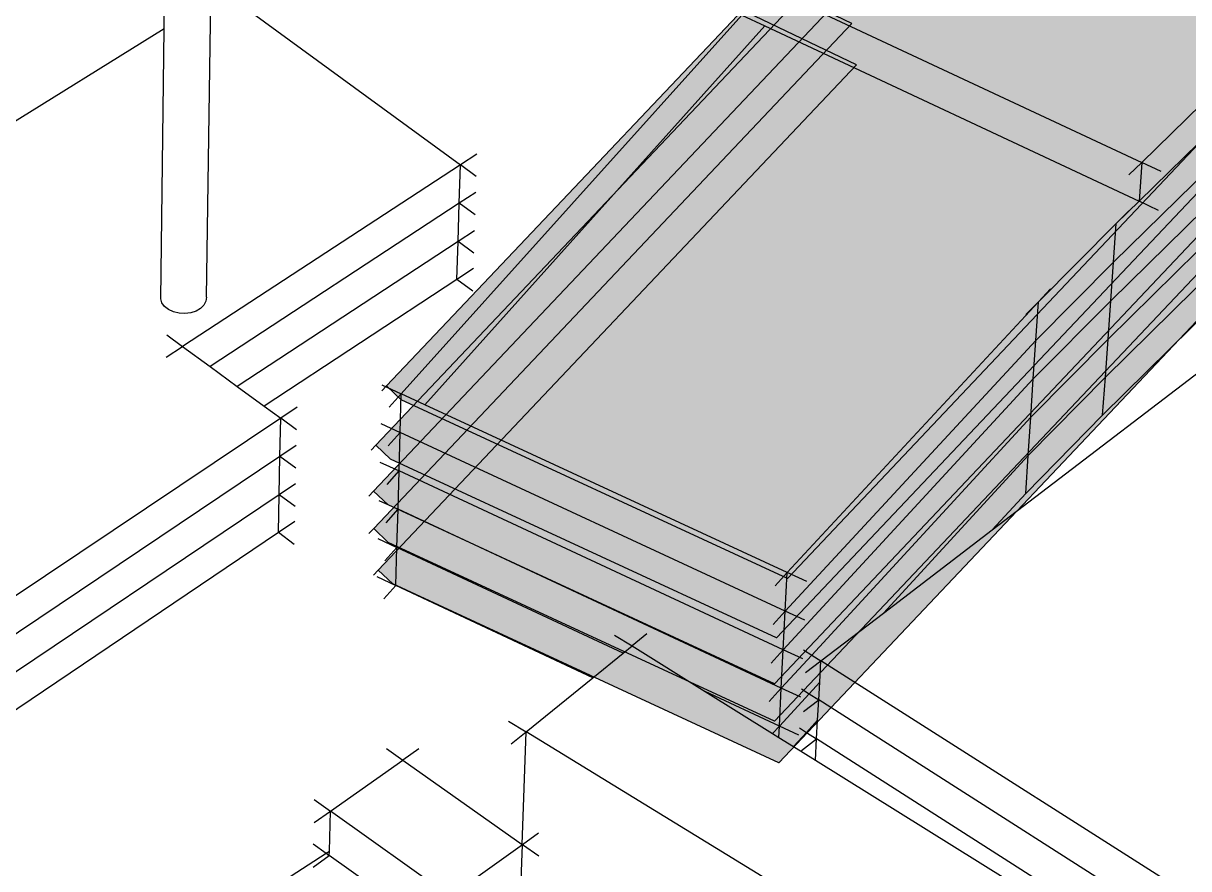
# Model space of a CAD drawing. Header units: inches. Extents: x 105 to 795, y 0 to 500.
# Drawn here: x 540.5 to 624, y 300 to 360.6 of the extents above; entities that cross this region are included whole.
import ezdxf

# ---------------------------------------------------------------- set-up
doc = ezdxf.new("R2010")
doc.units = ezdxf.units.IN
doc.header["$MEASUREMENT"] = 0
doc.layers.add('popova 4a', color=7, linetype='Continuous')

# ---------------------------------------------------------------- blocks, each defined once
blk = doc.blocks.new('block 21')
at = {"layer": 'popova 4a', "true_color": 0x6b919b}
h = blk.add_hatch(color=153, dxfattribs=at)
h.dxf.hatch_style = 2
h.paths.add_polyline_path([(642.906, 358.653), (594.646, 307.613), (566.967, 320.433), (565.927, 321.423), (600.196, 357.633), (567.677, 373.253), (581.146, 386.093)])
at = {"layer": 'popova 4a', "lineweight": 0}
blk.add_lwpolyline([(642.906, 358.653), (594.646, 307.613), (566.967, 320.433), (565.927, 321.423), (600.196, 357.633), (567.677, 373.253), (581.146, 386.093), (642.906, 358.653)], dxfattribs=at)
blk = doc.blocks.new('block 22')
at = {"layer": 'popova 4a', "color": 7, "lineweight": 25, "true_color": 0xffffff}
for points in [[(567.677, 373.253), (581.146, 386.093)], [(581.146, 386.093), (642.906, 358.653)], [(600.196, 357.633), (567.677, 373.253)], [(642.906, 358.653), (594.646, 307.613)], [(565.587, 321.063), (565.927, 321.423), (600.196, 357.633)], [(594.646, 307.613), (566.967, 320.433)]]:
    blk.add_lwpolyline(points, dxfattribs=at)
blk = doc.blocks.new('block 20')
at = {"layer": 'popova 4a'}
for name in ['block 22', 'block 21']:
    blk.add_blockref(name, (0, 0), dxfattribs=at)
blk = doc.blocks.new('block 24')
at = {"layer": 'popova 4a', "true_color": 0x6b919b}
h = blk.add_hatch(color=153, dxfattribs=at)
h.dxf.hatch_style = 2
h.paths.add_polyline_path([(642.58, 361.638), (594.32, 310.598), (566.641, 323.417), (565.601, 324.408), (599.87, 360.618), (567.351, 376.238), (580.82, 389.078)])
at = {"layer": 'popova 4a', "lineweight": 0}
blk.add_lwpolyline([(642.58, 361.638), (594.32, 310.598), (566.641, 323.417), (565.601, 324.408), (599.87, 360.618), (567.351, 376.238), (580.82, 389.078), (642.58, 361.638)], dxfattribs=at)
blk = doc.blocks.new('block 25')
at = {"layer": 'popova 4a', "color": 7, "lineweight": 25, "true_color": 0xffffff}
for points in [[(567.351, 376.238), (580.82, 389.078)], [(580.82, 389.078), (642.58, 361.638)], [(599.87, 360.618), (567.351, 376.238)], [(642.58, 361.638), (594.32, 310.598)], [(565.261, 324.048), (565.601, 324.408), (599.87, 360.618)], [(594.32, 310.598), (566.641, 323.417)]]:
    blk.add_lwpolyline(points, dxfattribs=at)
blk = doc.blocks.new('block 23')
at = {"layer": 'popova 4a'}
for name in ['block 25', 'block 24']:
    blk.add_blockref(name, (0, 0), dxfattribs=at)
blk = doc.blocks.new('block 27')
at = {"layer": 'popova 4a', "true_color": 0x6b919b}
h = blk.add_hatch(color=153, dxfattribs=at)
h.dxf.hatch_style = 2
h.paths.add_polyline_path([(642.579, 364.319), (594.319, 313.279), (566.64, 326.099), (565.6, 327.089), (599.869, 363.299), (567.35, 378.919), (580.819, 391.759)])
at = {"layer": 'popova 4a', "lineweight": 0}
blk.add_lwpolyline([(642.579, 364.319), (594.319, 313.279), (566.64, 326.099), (565.6, 327.089), (599.869, 363.299), (567.35, 378.919), (580.819, 391.759), (642.579, 364.319)], dxfattribs=at)
blk = doc.blocks.new('block 28')
at = {"layer": 'popova 4a', "color": 7, "lineweight": 25, "true_color": 0xffffff}
for points in [[(567.35, 378.919), (580.819, 391.759)], [(580.819, 391.759), (642.579, 364.319)], [(599.869, 363.299), (567.35, 378.919)], [(642.579, 364.319), (594.319, 313.279)], [(565.26, 326.729), (565.6, 327.089), (599.869, 363.299)], [(594.319, 313.279), (566.64, 326.099)]]:
    blk.add_lwpolyline(points, dxfattribs=at)
blk = doc.blocks.new('block 26')
at = {"layer": 'popova 4a'}
for name in ['block 28', 'block 27']:
    blk.add_blockref(name, (0, 0), dxfattribs=at)
blk = doc.blocks.new('block 30')
at = {"layer": 'popova 4a', "true_color": 0x6b919b}
h = blk.add_hatch(color=153, dxfattribs=at)
h.dxf.hatch_style = 2
h.paths.add_polyline_path([(642.742, 367.608), (594.482, 316.568), (566.803, 329.388), (565.763, 330.378), (600.032, 366.588), (567.513, 382.208), (580.982, 395.048)])
at = {"layer": 'popova 4a', "lineweight": 0}
blk.add_lwpolyline([(642.742, 367.608), (594.482, 316.568), (566.803, 329.388), (565.763, 330.378), (600.032, 366.588), (567.513, 382.208), (580.982, 395.048), (642.742, 367.608)], dxfattribs=at)
blk = doc.blocks.new('block 31')
at = {"layer": 'popova 4a', "color": 7, "lineweight": 25, "true_color": 0xffffff}
for points in [[(567.513, 382.208), (580.982, 395.048)], [(580.982, 395.048), (642.742, 367.608)], [(600.032, 366.588), (567.513, 382.208)], [(642.742, 367.608), (594.482, 316.568)], [(565.423, 330.019), (565.763, 330.378), (600.032, 366.588)], [(594.482, 316.568), (566.803, 329.388)]]:
    blk.add_lwpolyline(points, dxfattribs=at)
blk = doc.blocks.new('block 29')
at = {"layer": 'popova 4a'}
for name in ['block 31', 'block 30']:
    blk.add_blockref(name, (0, 0), dxfattribs=at)
blk = doc.blocks.new('block 33')
at = {"layer": 'popova 4a', "true_color": 0x6b919b}
h = blk.add_hatch(color=153, dxfattribs=at)
h.dxf.hatch_style = 2
h.paths.add_polyline_path([(643.51, 371.856), (595.25, 320.816), (567.57, 333.636), (566.53, 334.626), (600.8, 370.836), (568.28, 386.457), (581.75, 399.296)])
at = {"layer": 'popova 4a', "lineweight": 0}
blk.add_lwpolyline([(643.51, 371.856), (595.25, 320.816), (567.57, 333.636), (566.53, 334.626), (600.8, 370.836), (568.28, 386.457), (581.75, 399.296), (643.51, 371.856)], dxfattribs=at)
blk = doc.blocks.new('block 34')
at = {"layer": 'popova 4a', "color": 7, "lineweight": 25, "true_color": 0xffffff}
for points in [[(568.28, 386.457), (581.75, 399.296)], [(581.75, 399.296), (643.51, 371.856)], [(600.8, 370.836), (568.28, 386.457)], [(643.51, 371.856), (595.25, 320.816)], [(566.19, 334.267), (566.53, 334.626), (600.8, 370.836)], [(595.25, 320.816), (567.57, 333.636)]]:
    blk.add_lwpolyline(points, dxfattribs=at)
blk = doc.blocks.new('block 32')
at = {"layer": 'popova 4a'}
for name in ['block 34', 'block 33']:
    blk.add_blockref(name, (0, 0), dxfattribs=at)
blk = doc.blocks.new('block 1264')
at = {"color": 7, "lineweight": 25, "true_color": 0xffffff}
blk.add_lwpolyline([(596.257, 308.499), (597.351, 309.337)], dxfattribs=at)
blk = doc.blocks.new('block 1271')
at = {"color": 7, "lineweight": 25, "true_color": 0xffffff}
blk.add_lwpolyline([(597.267, 307.794), (597.351, 309.337)], dxfattribs=at)
blk = doc.blocks.new('block 1297')
at = {"color": 7, "lineweight": 25, "true_color": 0xffffff}
blk.add_lwpolyline([(596.408, 311.289), (597.501, 312.125)], dxfattribs=at)
blk = doc.blocks.new('block 1298')
at = {"color": 7, "lineweight": 25, "true_color": 0xffffff}
blk.add_lwpolyline([(628.014, 292.642), (597.501, 312.125)], dxfattribs=at)
blk = doc.blocks.new('block 1337')
at = {"color": 7, "lineweight": 25, "true_color": 0xffffff}
blk.add_lwpolyline([(596.56, 314.093), (597.652, 314.927)], dxfattribs=at)
blk = doc.blocks.new('block 1340')
at = {"color": 7, "lineweight": 25, "true_color": 0xffffff}
blk.add_lwpolyline([(628.438, 295.32), (597.652, 314.927)], dxfattribs=at)
blk = doc.blocks.new('block 1379')
at = {"color": 7, "lineweight": 25, "true_color": 0xffffff}
blk.add_lwpolyline([(612.334, 326.926), (609.934, 324.308)], dxfattribs=at)
blk = doc.blocks.new('block 1380')
at = {"color": 7, "lineweight": 25, "true_color": 0xffffff}
blk.add_lwpolyline([(565.822, 320.974), (567.199, 320.329)], dxfattribs=at)
blk = doc.blocks.new('block 1381')
at = {"color": 7, "lineweight": 25, "true_color": 0xffffff}
blk.add_lwpolyline([(581.31, 313.715), (567.199, 320.329)], dxfattribs=at)
blk = doc.blocks.new('block 1382')
at = {"color": 7, "lineweight": 25, "true_color": 0xffffff}
blk.add_lwpolyline([(566.338, 319.36), (567.199, 320.329)], dxfattribs=at)
blk = doc.blocks.new('block 1386')
at = {"color": 7, "lineweight": 25, "true_color": 0xffffff}
blk.add_lwpolyline([(625.82, 340.404), (617.851, 332.538)], dxfattribs=at)
blk = doc.blocks.new('block 1387')
at = {"color": 7, "lineweight": 25, "true_color": 0xffffff}
blk.add_lwpolyline([(612.334, 326.926), (617.851, 332.538)], dxfattribs=at)
blk = doc.blocks.new('block 1390')
at = {"color": 7, "lineweight": 25, "true_color": 0xffffff}
blk.add_lwpolyline([(566.411, 322.084), (567.272, 323.05)], dxfattribs=at)
blk = doc.blocks.new('block 1391')
at = {"color": 7, "lineweight": 25, "true_color": 0xffffff}
blk.add_lwpolyline([(596.071, 309.585), (594.678, 310.237)], dxfattribs=at)
blk = doc.blocks.new('block 1392')
at = {"color": 7, "lineweight": 25, "true_color": 0xffffff}
blk.add_lwpolyline([(565.896, 323.694), (567.272, 323.05)], dxfattribs=at)
blk = doc.blocks.new('block 1393')
at = {"color": 7, "lineweight": 25, "true_color": 0xffffff}
blk.add_lwpolyline([(594.678, 310.237), (589.356, 312.725)], dxfattribs=at)
blk = doc.blocks.new('block 1394')
at = {"color": 7, "lineweight": 25, "true_color": 0xffffff}
blk.add_lwpolyline([(583.48, 315.472), (567.272, 323.05)], dxfattribs=at)
blk = doc.blocks.new('block 1395')
at = {"color": 7, "lineweight": 25, "true_color": 0xffffff}
blk.add_lwpolyline([(594.193, 309.709), (594.678, 310.237)], dxfattribs=at)
blk = doc.blocks.new('block 1396')
at = {"color": 7, "lineweight": 25, "true_color": 0xffffff}
blk.add_lwpolyline([(612.515, 329.647), (602.134, 318.35)], dxfattribs=at)
blk = doc.blocks.new('block 1397')
at = {"color": 7, "lineweight": 25, "true_color": 0xffffff}
blk.add_lwpolyline([(612.515, 329.647), (618.044, 335.259)], dxfattribs=at)
blk = doc.blocks.new('block 1399')
at = {"color": 7, "lineweight": 25, "true_color": 0xffffff}
blk.add_lwpolyline([(626.03, 343.124), (618.044, 335.259)], dxfattribs=at)
blk = doc.blocks.new('block 1402')
at = {"color": 7, "lineweight": 25, "true_color": 0xffffff}
blk.add_lwpolyline([(567.199, 320.329), (567.272, 323.05)], dxfattribs=at)
blk = doc.blocks.new('block 1403')
at = {"color": 7, "lineweight": 25, "true_color": 0xffffff}
blk.add_lwpolyline([(594.637, 309.434), (594.678, 310.237)], dxfattribs=at)
blk = doc.blocks.new('block 1404')
at = {"color": 7, "lineweight": 25, "true_color": 0xffffff}
blk.add_lwpolyline([(612.334, 326.926), (612.515, 329.647)], dxfattribs=at)
blk = doc.blocks.new('block 1405')
at = {"color": 7, "lineweight": 25, "true_color": 0xffffff}
blk.add_lwpolyline([(617.851, 332.538), (618.044, 335.259)], dxfattribs=at)
blk = doc.blocks.new('block 1415')
at = {"color": 7, "lineweight": 25, "true_color": 0xffffff}
blk.add_lwpolyline([(566.485, 324.82), (567.347, 325.784)], dxfattribs=at)
blk = doc.blocks.new('block 1416')
at = {"color": 7, "lineweight": 25, "true_color": 0xffffff}
blk.add_lwpolyline([(596.213, 312.321), (594.819, 312.971)], dxfattribs=at)
blk = doc.blocks.new('block 1417')
at = {"color": 7, "lineweight": 25, "true_color": 0xffffff}
blk.add_lwpolyline([(565.97, 326.426), (567.347, 325.784)], dxfattribs=at)
blk = doc.blocks.new('block 1418')
at = {"color": 7, "lineweight": 25, "true_color": 0xffffff}
blk.add_lwpolyline([(594.819, 312.971), (567.347, 325.784)], dxfattribs=at)
blk = doc.blocks.new('block 1419')
at = {"color": 7, "lineweight": 25, "true_color": 0xffffff}
blk.add_lwpolyline([(593.939, 312.016), (594.819, 312.971)], dxfattribs=at)
blk = doc.blocks.new('block 1420')
at = {"color": 7, "lineweight": 25, "true_color": 0xffffff}
blk.add_lwpolyline([(612.696, 332.381), (618.237, 337.992)], dxfattribs=at)
blk = doc.blocks.new('block 1422')
at = {"color": 7, "lineweight": 25, "true_color": 0xffffff}
blk.add_lwpolyline([(626.242, 345.857), (618.237, 337.992)], dxfattribs=at)
blk = doc.blocks.new('block 1425')
at = {"color": 7, "lineweight": 25, "true_color": 0xffffff}
blk.add_lwpolyline([(567.272, 323.05), (567.347, 325.784)], dxfattribs=at)
blk = doc.blocks.new('block 1426')
at = {"color": 7, "lineweight": 25, "true_color": 0xffffff}
blk.add_lwpolyline([(594.678, 310.237), (594.819, 312.971)], dxfattribs=at)
blk = doc.blocks.new('block 1427')
at = {"color": 7, "lineweight": 25, "true_color": 0xffffff}
blk.add_lwpolyline([(612.515, 329.647), (612.696, 332.381)], dxfattribs=at)
blk = doc.blocks.new('block 1428')
at = {"color": 7, "lineweight": 25, "true_color": 0xffffff}
blk.add_lwpolyline([(618.044, 335.259), (618.237, 337.992)], dxfattribs=at)
blk = doc.blocks.new('block 1431')
at = {"color": 7, "lineweight": 25, "true_color": 0xffffff}
blk.add_lwpolyline([(566.56, 327.57), (567.42, 328.532)], dxfattribs=at)
blk = doc.blocks.new('block 1432')
at = {"color": 7, "lineweight": 25, "true_color": 0xffffff}
blk.add_lwpolyline([(596.355, 315.07), (594.961, 315.718)], dxfattribs=at)
blk = doc.blocks.new('block 1433')
at = {"color": 7, "lineweight": 25, "true_color": 0xffffff}
blk.add_lwpolyline([(566.044, 329.172), (567.42, 328.532)], dxfattribs=at)
blk = doc.blocks.new('block 1434')
at = {"color": 7, "lineweight": 25, "true_color": 0xffffff}
blk.add_lwpolyline([(594.961, 315.718), (567.42, 328.532)], dxfattribs=at)
blk = doc.blocks.new('block 1435')
at = {"color": 7, "lineweight": 25, "true_color": 0xffffff}
blk.add_lwpolyline([(594.081, 314.765), (594.961, 315.718)], dxfattribs=at)
blk = doc.blocks.new('block 1436')
at = {"color": 7, "lineweight": 25, "true_color": 0xffffff}
blk.add_lwpolyline([(612.879, 335.128), (594.961, 315.718)], dxfattribs=at)
blk = doc.blocks.new('block 1437')
at = {"color": 7, "lineweight": 25, "true_color": 0xffffff}
blk.add_lwpolyline([(612.879, 335.128), (618.433, 340.739)], dxfattribs=at)
blk = doc.blocks.new('block 1439')
at = {"color": 7, "lineweight": 25, "true_color": 0xffffff}
blk.add_lwpolyline([(626.454, 348.603), (618.433, 340.739)], dxfattribs=at)
blk = doc.blocks.new('block 1442')
at = {"color": 7, "lineweight": 25, "true_color": 0xffffff}
blk.add_lwpolyline([(567.347, 325.784), (567.42, 328.532)], dxfattribs=at)
blk = doc.blocks.new('block 1443')
at = {"color": 7, "lineweight": 25, "true_color": 0xffffff}
blk.add_lwpolyline([(594.819, 312.971), (594.961, 315.718)], dxfattribs=at)
blk = doc.blocks.new('block 1444')
at = {"color": 7, "lineweight": 25, "true_color": 0xffffff}
blk.add_lwpolyline([(612.696, 332.381), (612.879, 335.128)], dxfattribs=at)
blk = doc.blocks.new('block 1445')
at = {"color": 7, "lineweight": 25, "true_color": 0xffffff}
blk.add_lwpolyline([(618.237, 337.992), (618.433, 340.739)], dxfattribs=at)
blk = doc.blocks.new('block 1448')
at = {"color": 7, "lineweight": 25, "true_color": 0xffffff}
blk.add_lwpolyline([(566.634, 330.333), (567.495, 331.292)], dxfattribs=at)
blk = doc.blocks.new('block 1449')
at = {"color": 7, "lineweight": 25, "true_color": 0xffffff}
blk.add_lwpolyline([(569.276, 333.277), (593.649, 360.429)], dxfattribs=at)
blk = doc.blocks.new('block 1450')
at = {"color": 7, "lineweight": 25, "true_color": 0xffffff}
blk.add_lwpolyline([(596.498, 317.832), (595.104, 318.479)], dxfattribs=at)
blk = doc.blocks.new('block 1451')
at = {"color": 7, "lineweight": 25, "true_color": 0xffffff}
blk.add_lwpolyline([(566.118, 331.932), (567.495, 331.292)], dxfattribs=at)
blk = doc.blocks.new('block 1452')
at = {"color": 7, "lineweight": 25, "true_color": 0xffffff}
blk.add_lwpolyline([(595.104, 318.479), (567.495, 331.292)], dxfattribs=at)
blk = doc.blocks.new('block 1453')
at = {"color": 7, "lineweight": 25, "true_color": 0xffffff}
blk.add_lwpolyline([(594.224, 317.528), (595.104, 318.479)], dxfattribs=at)
blk = doc.blocks.new('block 1454')
at = {"color": 7, "lineweight": 25, "true_color": 0xffffff}
blk.add_lwpolyline([(613.062, 337.889), (595.104, 318.479)], dxfattribs=at)
blk = doc.blocks.new('block 1455')
at = {"color": 7, "lineweight": 25, "true_color": 0xffffff}
blk.add_lwpolyline([(613.062, 337.889), (618.628, 343.499)], dxfattribs=at)
blk = doc.blocks.new('block 1457')
at = {"color": 7, "lineweight": 25, "true_color": 0xffffff}
blk.add_lwpolyline([(626.667, 351.362), (618.628, 343.499)], dxfattribs=at)
blk = doc.blocks.new('block 1460')
at = {"color": 7, "lineweight": 25, "true_color": 0xffffff}
blk.add_lwpolyline([(567.42, 328.532), (567.495, 331.292)], dxfattribs=at)
blk = doc.blocks.new('block 1461')
at = {"color": 7, "lineweight": 25, "true_color": 0xffffff}
blk.add_lwpolyline([(594.961, 315.718), (595.104, 318.479)], dxfattribs=at)
blk = doc.blocks.new('block 1462')
at = {"color": 7, "lineweight": 25, "true_color": 0xffffff}
blk.add_lwpolyline([(612.879, 335.128), (613.062, 337.889)], dxfattribs=at)
blk = doc.blocks.new('block 1463')
at = {"color": 7, "lineweight": 25, "true_color": 0xffffff}
blk.add_lwpolyline([(618.433, 340.739), (618.628, 343.499)], dxfattribs=at)
blk = doc.blocks.new('block 1466')
at = {"color": 7, "lineweight": 25, "true_color": 0xffffff}
blk.add_lwpolyline([(566.709, 333.11), (567.569, 334.066)], dxfattribs=at)
blk = doc.blocks.new('block 1467')
at = {"color": 7, "lineweight": 25, "true_color": 0xffffff}
blk.add_lwpolyline([(596.642, 320.608), (595.247, 321.254)], dxfattribs=at)
blk = doc.blocks.new('block 1468')
at = {"color": 7, "lineweight": 25, "true_color": 0xffffff}
blk.add_lwpolyline([(566.192, 334.704), (567.569, 334.066)], dxfattribs=at)
blk = doc.blocks.new('block 1469')
at = {"color": 7, "lineweight": 25, "true_color": 0xffffff}
blk.add_lwpolyline([(614.109, 341.593), (613.246, 340.662)], dxfattribs=at)
blk = doc.blocks.new('block 1470')
at = {"color": 7, "lineweight": 25, "true_color": 0xffffff}
blk.add_lwpolyline([(594.367, 320.305), (595.247, 321.254)], dxfattribs=at)
blk = doc.blocks.new('block 1471')
at = {"color": 7, "lineweight": 25, "true_color": 0xffffff}
blk.add_lwpolyline([(613.246, 340.662), (595.247, 321.254)], dxfattribs=at)
blk = doc.blocks.new('block 1472')
at = {"color": 7, "lineweight": 25, "true_color": 0xffffff}
blk.add_lwpolyline([(612.339, 339.75), (613.246, 340.662)], dxfattribs=at)
blk = doc.blocks.new('block 1473')
at = {"color": 7, "lineweight": 25, "true_color": 0xffffff}
blk.add_lwpolyline([(619.726, 347.178), (618.824, 346.272)], dxfattribs=at)
blk = doc.blocks.new('block 1474')
at = {"color": 7, "lineweight": 25, "true_color": 0xffffff}
blk.add_lwpolyline([(613.246, 340.662), (618.824, 346.272)], dxfattribs=at)
blk = doc.blocks.new('block 1476')
at = {"color": 7, "lineweight": 25, "true_color": 0xffffff}
blk.add_lwpolyline([(617.903, 345.374), (618.824, 346.272)], dxfattribs=at)
blk = doc.blocks.new('block 1479')
at = {"color": 7, "lineweight": 25, "true_color": 0xffffff}
blk.add_lwpolyline([(567.495, 331.292), (567.569, 334.066)], dxfattribs=at)
blk = doc.blocks.new('block 1480')
at = {"color": 7, "lineweight": 25, "true_color": 0xffffff}
blk.add_lwpolyline([(595.104, 318.479), (595.247, 321.254)], dxfattribs=at)
blk = doc.blocks.new('block 1481')
at = {"color": 7, "lineweight": 25, "true_color": 0xffffff}
blk.add_lwpolyline([(613.062, 337.889), (613.246, 340.662)], dxfattribs=at)
blk = doc.blocks.new('block 1482')
at = {"color": 7, "lineweight": 25, "true_color": 0xffffff}
blk.add_lwpolyline([(618.628, 343.499), (618.824, 346.272)], dxfattribs=at)
blk = doc.blocks.new('block 1483')
at = {"color": 7, "lineweight": 25, "true_color": 0xffffff}
blk.add_lwpolyline([(626.882, 354.134), (620.457, 347.864)], dxfattribs=at)
blk = doc.blocks.new('block 1487')
at = {"color": 7, "lineweight": 25, "true_color": 0xffffff}
blk.add_lwpolyline([(619.738, 349.755), (620.658, 350.651)], dxfattribs=at)
blk = doc.blocks.new('block 1488')
at = {"color": 7, "lineweight": 25, "true_color": 0xffffff}
blk.add_lwpolyline([(627.097, 356.919), (620.658, 350.651)], dxfattribs=at)
blk = doc.blocks.new('block 1495')
at = {"color": 7, "lineweight": 25, "true_color": 0xffffff}
blk.add_lwpolyline([(622.047, 350.001), (620.658, 350.651)], dxfattribs=at)
blk = doc.blocks.new('block 1496')
at = {"color": 7, "lineweight": 25, "true_color": 0xffffff}
blk.add_lwpolyline([(592.122, 363.991), (620.658, 350.651)], dxfattribs=at)
blk = doc.blocks.new('block 1498')
at = {"color": 7, "lineweight": 25, "true_color": 0xffffff}
blk.add_lwpolyline([(621.846, 347.213), (620.457, 347.864)], dxfattribs=at)
blk = doc.blocks.new('block 1499')
at = {"color": 7, "lineweight": 25, "true_color": 0xffffff}
blk.add_lwpolyline([(620.658, 350.651), (620.457, 347.864)], dxfattribs=at)
blk = doc.blocks.new('block 2280')
at = {"color": 7, "lineweight": 25, "true_color": 0xffffff}
blk.add_lwpolyline([(572.705, 341.432), (571.573, 342.267)], dxfattribs=at)
blk = doc.blocks.new('block 2281')
at = {"color": 7, "lineweight": 25, "true_color": 0xffffff}
blk.add_lwpolyline([(572.746, 343.038), (571.573, 342.267)], dxfattribs=at)
blk = doc.blocks.new('block 2282')
at = {"color": 7, "lineweight": 25, "true_color": 0xffffff}
blk.add_lwpolyline([(571.573, 342.267), (557.756, 333.178)], dxfattribs=at)
blk = doc.blocks.new('block 2283')
at = {"color": 7, "lineweight": 25, "true_color": 0xffffff}
blk.add_lwpolyline([(559.912, 323.273), (558.775, 324.112)], dxfattribs=at)
blk = doc.blocks.new('block 2284')
at = {"color": 7, "lineweight": 25, "true_color": 0xffffff}
blk.add_lwpolyline([(559.948, 324.902), (558.775, 324.112)], dxfattribs=at)
blk = doc.blocks.new('block 2286')
at = {"color": 7, "lineweight": 25, "true_color": 0xffffff}
blk.add_lwpolyline([(558.775, 324.112), (537.276, 309.617)], dxfattribs=at)
blk = doc.blocks.new('block 2301')
at = {"color": 7, "lineweight": 25, "true_color": 0xffffff}
blk.add_lwpolyline([(571.573, 342.267), (571.655, 344.987)], dxfattribs=at)
blk = doc.blocks.new('block 2302')
at = {"color": 7, "lineweight": 25, "true_color": 0xffffff}
blk.add_lwpolyline([(558.775, 324.112), (558.828, 326.833)], dxfattribs=at)
blk = doc.blocks.new('block 2313')
at = {"color": 7, "lineweight": 25, "true_color": 0xffffff}
blk.add_lwpolyline([(572.788, 344.154), (571.655, 344.987)], dxfattribs=at)
blk = doc.blocks.new('block 2314')
at = {"color": 7, "lineweight": 25, "true_color": 0xffffff}
blk.add_lwpolyline([(571.655, 344.987), (571.738, 347.719)], dxfattribs=at)
blk = doc.blocks.new('block 2315')
at = {"color": 7, "lineweight": 25, "true_color": 0xffffff}
blk.add_lwpolyline([(572.828, 345.756), (571.655, 344.987)], dxfattribs=at)
blk = doc.blocks.new('block 2316')
at = {"color": 7, "lineweight": 25, "true_color": 0xffffff}
blk.add_lwpolyline([(571.655, 344.987), (555.82, 334.596)], dxfattribs=at)
blk = doc.blocks.new('block 2317')
at = {"color": 7, "lineweight": 25, "true_color": 0xffffff}
blk.add_lwpolyline([(559.966, 325.996), (558.828, 326.833)], dxfattribs=at)
blk = doc.blocks.new('block 2318')
at = {"color": 7, "lineweight": 25, "true_color": 0xffffff}
blk.add_lwpolyline([(560.001, 327.622), (558.828, 326.833)], dxfattribs=at)
blk = doc.blocks.new('block 2320')
at = {"color": 7, "lineweight": 25, "true_color": 0xffffff}
blk.add_lwpolyline([(558.828, 326.833), (537.277, 312.337)], dxfattribs=at)
blk = doc.blocks.new('block 2321')
at = {"color": 7, "lineweight": 25, "true_color": 0xffffff}
blk.add_lwpolyline([(558.828, 326.833), (558.882, 329.567)], dxfattribs=at)
blk = doc.blocks.new('block 2327')
at = {"color": 7, "lineweight": 25, "true_color": 0xffffff}
blk.add_lwpolyline([(560.054, 330.354), (558.882, 329.567)], dxfattribs=at)
blk = doc.blocks.new('block 2329')
at = {"color": 7, "lineweight": 25, "true_color": 0xffffff}
blk.add_lwpolyline([(558.882, 329.567), (537.279, 315.072)], dxfattribs=at)
blk = doc.blocks.new('block 2330')
at = {"color": 7, "lineweight": 25, "true_color": 0xffffff}
blk.add_lwpolyline([(558.882, 329.567), (558.936, 332.314)], dxfattribs=at)
blk = doc.blocks.new('block 2331')
at = {"color": 7, "lineweight": 25, "true_color": 0xffffff}
blk.add_lwpolyline([(560.107, 333.099), (558.936, 332.314)], dxfattribs=at)
blk = doc.blocks.new('block 2333')
at = {"color": 7, "lineweight": 25, "true_color": 0xffffff}
blk.add_lwpolyline([(558.936, 332.314), (537.281, 317.819)], dxfattribs=at)
blk = doc.blocks.new('block 2341')
at = {"color": 7, "lineweight": 25, "true_color": 0xffffff}
blk.add_lwpolyline([(572.911, 348.487), (571.738, 347.719)], dxfattribs=at)
blk = doc.blocks.new('block 2342')
at = {"color": 7, "lineweight": 25, "true_color": 0xffffff}
blk.add_lwpolyline([(571.738, 347.719), (553.871, 336.023)], dxfattribs=at)
blk = doc.blocks.new('block 2343')
at = {"color": 7, "lineweight": 25, "true_color": 0xffffff}
blk.add_lwpolyline([(571.738, 347.719), (571.821, 350.465)], dxfattribs=at)
blk = doc.blocks.new('block 2344')
at = {"color": 7, "lineweight": 25, "true_color": 0xffffff}
blk.add_lwpolyline([(572.994, 351.231), (571.821, 350.465)], dxfattribs=at)
blk = doc.blocks.new('block 2345')
at = {"color": 7, "lineweight": 25, "true_color": 0xffffff}
blk.add_lwpolyline([(550.72, 336.685), (551.907, 337.461)], dxfattribs=at)
blk = doc.blocks.new('block 2346')
at = {"color": 7, "lineweight": 25, "true_color": 0xffffff}
blk.add_lwpolyline([(571.821, 350.465), (551.907, 337.461)], dxfattribs=at)
blk = doc.blocks.new('block 2347')
at = {"color": 7, "lineweight": 25, "true_color": 0xffffff}
blk.add_lwpolyline([(560.02, 328.732), (558.882, 329.567)], dxfattribs=at)
blk = doc.blocks.new('block 2348')
at = {"color": 7, "lineweight": 25, "true_color": 0xffffff}
blk.add_lwpolyline([(550.777, 338.289), (551.907, 337.461)], dxfattribs=at)
blk = doc.blocks.new('block 2349')
at = {"color": 7, "lineweight": 25, "true_color": 0xffffff}
blk.add_lwpolyline([(560.072, 331.481), (558.936, 332.314)], dxfattribs=at)
blk = doc.blocks.new('block 2360')
at = {"color": 7, "lineweight": 25, "true_color": 0xffffff}
blk.add_lwpolyline([(572.953, 349.636), (571.821, 350.465)], dxfattribs=at)
blk = doc.blocks.new('block 2361')
at = {"color": 7, "lineweight": 25, "true_color": 0xffffff}
blk.add_lwpolyline([(554.863, 362.879), (571.821, 350.465)], dxfattribs=at)
blk = doc.blocks.new('block 2362')
at = {"color": 7, "lineweight": 25, "true_color": 0xffffff}
blk.add_lwpolyline([(572.87, 346.889), (571.738, 347.719)], dxfattribs=at)
blk = doc.blocks.new('block 2399')
at = {"color": 7, "lineweight": 25, "true_color": 0xffffff}
blk.add_lwpolyline([(553.2, 340.179), (552.878, 339.989)], dxfattribs=at)
blk = doc.blocks.new('block 2400')
at = {"color": 7, "lineweight": 25, "true_color": 0xffffff}
blk.add_lwpolyline([(552.878, 339.989), (552.494, 339.863)], dxfattribs=at)
blk = doc.blocks.new('block 2401')
at = {"color": 7, "lineweight": 25, "true_color": 0xffffff}
blk.add_lwpolyline([(552.494, 339.863), (552.075, 339.81)], dxfattribs=at)
blk = doc.blocks.new('block 2402')
at = {"color": 7, "lineweight": 25, "true_color": 0xffffff}
blk.add_lwpolyline([(552.075, 339.81), (551.648, 339.833)], dxfattribs=at)
blk = doc.blocks.new('block 2403')
at = {"color": 7, "lineweight": 25, "true_color": 0xffffff}
blk.add_lwpolyline([(551.648, 339.833), (551.245, 339.932)], dxfattribs=at)
blk = doc.blocks.new('block 2404')
at = {"color": 7, "lineweight": 25, "true_color": 0xffffff}
blk.add_lwpolyline([(551.245, 339.932), (550.892, 340.099)], dxfattribs=at)
blk = doc.blocks.new('block 2405')
at = {"color": 7, "lineweight": 25, "true_color": 0xffffff}
blk.add_lwpolyline([(550.892, 340.099), (550.611, 340.322)], dxfattribs=at)
blk = doc.blocks.new('block 2406')
at = {"color": 7, "lineweight": 25, "true_color": 0xffffff}
blk.add_lwpolyline([(550.611, 340.322), (550.425, 340.586)], dxfattribs=at)
blk = doc.blocks.new('block 2407')
at = {"color": 7, "lineweight": 25, "true_color": 0xffffff}
blk.add_lwpolyline([(550.425, 340.586), (550.345, 340.875)], dxfattribs=at)
blk = doc.blocks.new('block 2408')
at = {"color": 7, "lineweight": 25, "true_color": 0xffffff}
blk.add_lwpolyline([(553.607, 340.988), (553.578, 340.697)], dxfattribs=at)
blk = doc.blocks.new('block 2409')
at = {"color": 7, "lineweight": 25, "true_color": 0xffffff}
blk.add_lwpolyline([(553.578, 340.697), (553.439, 340.42)], dxfattribs=at)
blk = doc.blocks.new('block 2410')
at = {"color": 7, "lineweight": 25, "true_color": 0xffffff}
blk.add_lwpolyline([(553.439, 340.42), (553.2, 340.179)], dxfattribs=at)
blk = doc.blocks.new('block 2519')
at = {"color": 7, "lineweight": 25, "true_color": 0xffffff}
blk.add_lwpolyline([(575.264, 310.608), (576.52, 309.839)], dxfattribs=at)
blk = doc.blocks.new('block 2520')
at = {"color": 7, "lineweight": 25, "true_color": 0xffffff}
blk.add_lwpolyline([(615.551, 285.926), (576.52, 309.839)], dxfattribs=at)
blk = doc.blocks.new('block 2523')
at = {"color": 7, "lineweight": 25, "true_color": 0xffffff}
blk.add_lwpolyline([(582.873, 316.766), (584.119, 315.989)], dxfattribs=at)
blk = doc.blocks.new('block 2525')
at = {"color": 7, "lineweight": 25, "true_color": 0xffffff}
blk.add_lwpolyline([(575.452, 308.975), (576.52, 309.839)], dxfattribs=at)
blk = doc.blocks.new('block 2526')
at = {"color": 7, "lineweight": 25, "true_color": 0xffffff}
blk.add_lwpolyline([(585.18, 316.848), (584.119, 315.989)], dxfattribs=at)
blk = doc.blocks.new('block 2529')
at = {"color": 7, "lineweight": 25, "true_color": 0xffffff}
blk.add_lwpolyline([(576.232, 301.768), (576.52, 309.839)], dxfattribs=at)
blk = doc.blocks.new('block 2530')
at = {"color": 7, "lineweight": 25, "true_color": 0xffffff}
blk.add_lwpolyline([(561.265, 300.144), (562.422, 300.963)], dxfattribs=at)
blk = doc.blocks.new('block 2535')
at = {"color": 7, "lineweight": 25, "true_color": 0xffffff}
blk.add_lwpolyline([(566.516, 308.637), (567.688, 307.808)], dxfattribs=at)
blk = doc.blocks.new('block 2536')
at = {"color": 7, "lineweight": 25, "true_color": 0xffffff}
blk.add_lwpolyline([(577.446, 300.911), (576.266, 301.745)], dxfattribs=at)
blk = doc.blocks.new('block 2537')
at = {"color": 7, "lineweight": 25, "true_color": 0xffffff}
blk.add_lwpolyline([(577.41, 302.562), (576.266, 301.745)], dxfattribs=at)
blk = doc.blocks.new('block 2539')
at = {"color": 7, "lineweight": 25, "true_color": 0xffffff}
blk.add_lwpolyline([(576.266, 301.745), (571.072, 298.041)], dxfattribs=at)
blk = doc.blocks.new('block 2541')
at = {"color": 7, "lineweight": 25, "true_color": 0xffffff}
blk.add_lwpolyline([(561.326, 304.974), (562.495, 304.142)], dxfattribs=at)
blk = doc.blocks.new('block 2542')
at = {"color": 7, "lineweight": 25, "true_color": 0xffffff}
blk.add_lwpolyline([(571.072, 298.041), (562.495, 304.142)], dxfattribs=at)
blk = doc.blocks.new('block 2543')
at = {"color": 7, "lineweight": 25, "true_color": 0xffffff}
blk.add_lwpolyline([(561.339, 303.326), (562.495, 304.142)], dxfattribs=at)
blk = doc.blocks.new('block 2544')
at = {"color": 7, "lineweight": 25, "true_color": 0xffffff}
blk.add_lwpolyline([(568.839, 308.621), (567.688, 307.808)], dxfattribs=at)
blk = doc.blocks.new('block 2545')
at = {"color": 7, "lineweight": 25, "true_color": 0xffffff}
blk.add_lwpolyline([(562.495, 304.142), (567.688, 307.808)], dxfattribs=at)
blk = doc.blocks.new('block 2546')
at = {"color": 7, "lineweight": 25, "true_color": 0xffffff}
blk.add_lwpolyline([(576.152, 298.566), (576.266, 301.745)], dxfattribs=at)
blk = doc.blocks.new('block 2848')
at = {"color": 7, "lineweight": 25, "true_color": 0xffffff}
blk.add_lwpolyline([(596.11, 310.131), (596.63, 309.798)], dxfattribs=at)
blk = doc.blocks.new('block 2849')
at = {"color": 7, "lineweight": 25, "true_color": 0xffffff}
blk.add_lwpolyline([(596.63, 309.798), (597.351, 309.337)], dxfattribs=at)
blk = doc.blocks.new('block 2851')
at = {"color": 7, "lineweight": 25, "true_color": 0xffffff}
blk.add_lwpolyline([(623.72, 292.457), (597.351, 309.337)], dxfattribs=at)
blk = doc.blocks.new('block 2854')
at = {"color": 7, "lineweight": 25, "true_color": 0xffffff}
blk.add_lwpolyline([(596.261, 312.917), (596.815, 312.563)], dxfattribs=at)
blk = doc.blocks.new('block 2855')
at = {"color": 7, "lineweight": 25, "true_color": 0xffffff}
blk.add_lwpolyline([(596.815, 312.563), (597.501, 312.125)], dxfattribs=at)
blk = doc.blocks.new('block 2862')
at = {"color": 7, "lineweight": 25, "true_color": 0xffffff}
blk.add_lwpolyline([(597.351, 309.337), (597.422, 310.662)], dxfattribs=at)
blk = doc.blocks.new('block 2863')
at = {"color": 7, "lineweight": 25, "true_color": 0xffffff}
blk.add_lwpolyline([(597.422, 310.662), (597.501, 312.125)], dxfattribs=at)
blk = doc.blocks.new('block 2884')
at = {"color": 7, "lineweight": 25, "true_color": 0xffffff}
blk.add_lwpolyline([(609.934, 324.308), (628.84, 338.749)], dxfattribs=at)
blk = doc.blocks.new('block 2885')
at = {"color": 7, "lineweight": 25, "true_color": 0xffffff}
blk.add_lwpolyline([(596.412, 315.717), (597.003, 315.341)], dxfattribs=at)
blk = doc.blocks.new('block 2886')
at = {"color": 7, "lineweight": 25, "true_color": 0xffffff}
blk.add_lwpolyline([(597.003, 315.341), (597.652, 314.927)], dxfattribs=at)
blk = doc.blocks.new('block 2889')
at = {"color": 7, "lineweight": 25, "true_color": 0xffffff}
blk.add_lwpolyline([(597.501, 312.125), (597.569, 313.383)], dxfattribs=at)
blk = doc.blocks.new('block 2890')
at = {"color": 7, "lineweight": 25, "true_color": 0xffffff}
blk.add_lwpolyline([(597.569, 313.383), (597.652, 314.927)], dxfattribs=at)
blk = doc.blocks.new('block 2919')
at = {"color": 7, "lineweight": 25, "true_color": 0xffffff}
blk.add_lwpolyline([(597.422, 310.662), (596.63, 309.798)], dxfattribs=at)
blk = doc.blocks.new('block 2920')
at = {"color": 7, "lineweight": 25, "true_color": 0xffffff}
blk.add_lwpolyline([(596.63, 309.798), (595.692, 308.775)], dxfattribs=at)
blk = doc.blocks.new('block 2921')
at = {"color": 7, "lineweight": 25, "true_color": 0xffffff}
blk.add_lwpolyline([(597.569, 313.383), (596.815, 312.563)], dxfattribs=at)
blk = doc.blocks.new('block 2922')
at = {"color": 7, "lineweight": 25, "true_color": 0xffffff}
blk.add_lwpolyline([(596.815, 312.563), (594.678, 310.237)], dxfattribs=at)
blk = doc.blocks.new('block 2926')
at = {"color": 7, "lineweight": 25, "true_color": 0xffffff}
blk.add_lwpolyline([(612.696, 332.381), (597.003, 315.341)], dxfattribs=at)
blk = doc.blocks.new('block 2927')
at = {"color": 7, "lineweight": 25, "true_color": 0xffffff}
blk.add_lwpolyline([(597.003, 315.341), (594.819, 312.971)], dxfattribs=at)
blk = doc.blocks.new('block 2928')
at = {"color": 7, "lineweight": 25, "true_color": 0xffffff}
blk.add_lwpolyline([(595.247, 321.254), (569.276, 333.277)], dxfattribs=at)
blk = doc.blocks.new('block 2929')
at = {"color": 7, "lineweight": 25, "true_color": 0xffffff}
blk.add_lwpolyline([(569.276, 333.277), (567.569, 334.066)], dxfattribs=at)
blk = doc.blocks.new('block 2937')
at = {"color": 7, "lineweight": 25, "true_color": 0xffffff}
blk.add_lwpolyline([(591.991, 361.207), (593.649, 360.429)], dxfattribs=at)
blk = doc.blocks.new('block 2938')
at = {"color": 7, "lineweight": 25, "true_color": 0xffffff}
blk.add_lwpolyline([(593.649, 360.429), (620.457, 347.864)], dxfattribs=at)
blk = doc.blocks.new('block 3059')
at = {"color": 7, "lineweight": 25, "true_color": 0xffffff}
blk.add_lwpolyline([(515.08, 270.637), (562.19, 301.127)], dxfattribs=at)
blk = doc.blocks.new('block 3060')
at = {"color": 7, "lineweight": 25, "true_color": 0xffffff}
blk.add_lwpolyline([(562.19, 301.127), (562.429, 301.282)], dxfattribs=at)
blk = doc.blocks.new('block 3169')
at = {"color": 7, "lineweight": 25, "true_color": 0xffffff}
blk.add_lwpolyline([(550.574, 360.218), (538.645, 352.814)], dxfattribs=at)
blk = doc.blocks.new('block 3172')
at = {"color": 7, "lineweight": 25, "true_color": 0xffffff}
blk.add_lwpolyline([(557.756, 333.178), (558.936, 332.314)], dxfattribs=at)
blk = doc.blocks.new('block 3183')
at = {"color": 7, "lineweight": 25, "true_color": 0xffffff}
blk.add_lwpolyline([(553.607, 340.988), (553.922, 362.295)], dxfattribs=at)
blk = doc.blocks.new('block 3184')
at = {"color": 7, "lineweight": 25, "true_color": 0xffffff}
blk.add_lwpolyline([(550.345, 340.875), (550.574, 360.218)], dxfattribs=at)
blk = doc.blocks.new('block 3185')
at = {"color": 7, "lineweight": 25, "true_color": 0xffffff}
blk.add_lwpolyline([(550.574, 360.218), (550.628, 364.669)], dxfattribs=at)
blk = doc.blocks.new('block 3213')
at = {"color": 7, "lineweight": 25, "true_color": 0xffffff}
blk.add_lwpolyline([(576.52, 309.839), (581.31, 313.715)], dxfattribs=at)
blk = doc.blocks.new('block 3217')
at = {"color": 7, "lineweight": 25, "true_color": 0xffffff}
blk.add_lwpolyline([(561.253, 301.796), (562.19, 301.127)], dxfattribs=at)
blk = doc.blocks.new('block 3218')
at = {"color": 7, "lineweight": 25, "true_color": 0xffffff}
blk.add_lwpolyline([(562.19, 301.127), (562.422, 300.963)], dxfattribs=at)
blk = doc.blocks.new('block 3220')
at = {"color": 7, "lineweight": 25, "true_color": 0xffffff}
blk.add_lwpolyline([(565.553, 298.729), (562.422, 300.963)], dxfattribs=at)
blk = doc.blocks.new('block 3221')
at = {"color": 7, "lineweight": 25, "true_color": 0xffffff}
blk.add_lwpolyline([(567.688, 307.808), (576.232, 301.768)], dxfattribs=at)
blk = doc.blocks.new('block 3222')
at = {"color": 7, "lineweight": 25, "true_color": 0xffffff}
blk.add_lwpolyline([(576.232, 301.768), (576.266, 301.745)], dxfattribs=at)
blk = doc.blocks.new('block 3223')
at = {"color": 7, "lineweight": 25, "true_color": 0xffffff}
blk.add_lwpolyline([(562.422, 300.963), (562.429, 301.282)], dxfattribs=at)
blk = doc.blocks.new('block 3224')
at = {"color": 7, "lineweight": 25, "true_color": 0xffffff}
blk.add_lwpolyline([(562.429, 301.282), (562.495, 304.142)], dxfattribs=at)
blk = doc.blocks.new('block 3346')
at = {"color": 7, "lineweight": 25, "true_color": 0xffffff}
blk.add_lwpolyline([(597.652, 314.927), (602.134, 318.35)], dxfattribs=at)
blk = doc.blocks.new('block 3347')
at = {"color": 7, "lineweight": 25, "true_color": 0xffffff}
blk.add_lwpolyline([(602.134, 318.35), (609.934, 324.308)], dxfattribs=at)
blk = doc.blocks.new('block 3445')
at = {"color": 7, "lineweight": 25, "true_color": 0xffffff}
blk.add_lwpolyline([(555.82, 334.596), (557.756, 333.178)], dxfattribs=at)
blk = doc.blocks.new('block 3450')
at = {"color": 7, "lineweight": 25, "true_color": 0xffffff}
blk.add_lwpolyline([(595.692, 308.775), (597.267, 307.794)], dxfattribs=at)
blk = doc.blocks.new('block 3451')
at = {"color": 7, "lineweight": 25, "true_color": 0xffffff}
blk.add_lwpolyline([(597.267, 307.794), (622.909, 291.809)], dxfattribs=at)
blk = doc.blocks.new('block 3452')
at = {"color": 7, "lineweight": 25, "true_color": 0xffffff}
blk.add_lwpolyline([(581.31, 313.715), (583.48, 315.472)], dxfattribs=at)
blk = doc.blocks.new('block 3453')
at = {"color": 7, "lineweight": 25, "true_color": 0xffffff}
blk.add_lwpolyline([(583.48, 315.472), (584.119, 315.989)], dxfattribs=at)
blk = doc.blocks.new('block 3544')
at = {"color": 7, "lineweight": 25, "true_color": 0xffffff}
blk.add_lwpolyline([(551.907, 337.461), (553.871, 336.023)], dxfattribs=at)
blk = doc.blocks.new('block 3545')
at = {"color": 7, "lineweight": 25, "true_color": 0xffffff}
blk.add_lwpolyline([(553.871, 336.023), (555.82, 334.596)], dxfattribs=at)
blk = doc.blocks.new('block 3546')
at = {"color": 7, "lineweight": 25, "true_color": 0xffffff}
blk.add_lwpolyline([(584.119, 315.989), (589.356, 312.725)], dxfattribs=at)
blk = doc.blocks.new('block 3547')
at = {"color": 7, "lineweight": 25, "true_color": 0xffffff}
blk.add_lwpolyline([(589.356, 312.725), (594.193, 309.709)], dxfattribs=at)
blk = doc.blocks.new('block 3548')
at = {"color": 7, "lineweight": 25, "true_color": 0xffffff}
blk.add_lwpolyline([(594.193, 309.709), (594.637, 309.434)], dxfattribs=at)
blk = doc.blocks.new('block 3549')
at = {"color": 7, "lineweight": 25, "true_color": 0xffffff}
blk.add_lwpolyline([(594.637, 309.434), (595.692, 308.775)], dxfattribs=at)
blk = doc.blocks.new('block 3662')
at = {"color": 7, "lineweight": 25, "true_color": 0xffffff}
blk.add_lwpolyline([(620.457, 347.864), (618.824, 346.272)], dxfattribs=at)
blk = doc.blocks.new('block 3663')
at = {"color": 7, "lineweight": 25, "true_color": 0xffffff}
blk.add_lwpolyline([(591.991, 361.207), (567.569, 334.066)], dxfattribs=at)

msp = doc.modelspace()

# ---------------------------------------------------------------- block references
for name in ['block 3185', 'block 1496', 'block 2361', 'block 3183', 'block 3663', 'block 2937', 'block 3169', 'block 3184', 'block 1449', 'block 2938', 'block 1488', 'block 1483', 'block 2344', 'block 1457', 'block 2346', 'block 2343', 'block 2360', 'block 1487', 'block 1499', 'block 1495', 'block 2341', 'block 1439', 'block 2342', 'block 2314', 'block 2362', 'block 3662', 'block 1498', 'block 1473', 'block 1474', 'block 1476', 'block 1422', 'block 1482', 'block 2316', 'block 2301', 'block 2315', 'block 2313', 'block 1455', 'block 1463', 'block 2281', 'block 1399', 'block 2282', 'block 2280', 'block 2407', 'block 2408', 'block 1469', 'block 2406', 'block 2405', 'block 2404', 'block 2400', 'block 2399', 'block 2410', 'block 2409', 'block 1471', 'block 1472', 'block 1437', 'block 1481', 'block 1386', 'block 1445', 'block 2403', 'block 2402', 'block 2401', 'block 2884', 'block 2345', 'block 2348', 'block 3544', 'block 1454', 'block 1420', 'block 1462', 'block 1428', 'block 3545', 'block 1436', 'block 1397', 'block 1444', 'block 1405', 'block 3445', 'block 1468', 'block 1466', 'block 1479', 'block 2929', 'block 3172', 'block 2331', 'block 2928', 'block 1387', 'block 2333', 'block 2330', 'block 2349', 'block 1451', 'block 2926', 'block 1427', 'block 1448', 'block 1460', 'block 1452', 'block 2327', 'block 2329', 'block 2321', 'block 2347', 'block 1433', 'block 1396', 'block 1404', 'block 1431', 'block 1442', 'block 1434', 'block 2318', 'block 2320', 'block 2302', 'block 2317', 'block 1379', 'block 1417', 'block 1415', 'block 1425', 'block 1418', 'block 2286', 'block 2284', 'block 2283', 'block 3347', 'block 1392', 'block 1390', 'block 1402', 'block 1394', 'block 1380', 'block 1470', 'block 1480', 'block 1467', 'block 1382', 'block 1381', 'block 1453', 'block 1461', 'block 1450', 'block 3346', 'block 2523', 'block 2526', 'block 3453', 'block 3546', 'block 3452', 'block 1435', 'block 1443', 'block 2927', 'block 1432', 'block 2885', 'block 1337', 'block 2886', 'block 2890', 'block 1340', 'block 3213', 'block 2921', 'block 2889', 'block 1393', 'block 3547', 'block 1419', 'block 1426', 'block 2922', 'block 1416', 'block 2854', 'block 2855', 'block 1297', 'block 2863', 'block 1298', 'block 2519', 'block 1395', 'block 1403', 'block 1391', 'block 2848', 'block 2919', 'block 2862', 'block 2525', 'block 2529', 'block 2520', 'block 3548', 'block 3549', 'block 2920', 'block 1264', 'block 2849', 'block 1271', 'block 2851', 'block 2535', 'block 2544', 'block 3450', 'block 2545', 'block 3221', 'block 3451', 'block 2541', 'block 2543', 'block 3224', 'block 2542', 'block 2537', 'block 3217', 'block 2539', 'block 2546', 'block 3222', 'block 2536', 'block 3059', 'block 2530', 'block 3060', 'block 3218', 'block 3223', 'block 3220']:
    msp.add_blockref(name, (0, 0))
at = {"layer": 'popova 4a'}
for name in ['block 32', 'block 29', 'block 26', 'block 23', 'block 20']:
    msp.add_blockref(name, (0, 0), dxfattribs=at)

doc.saveas('drawing.dxf')
